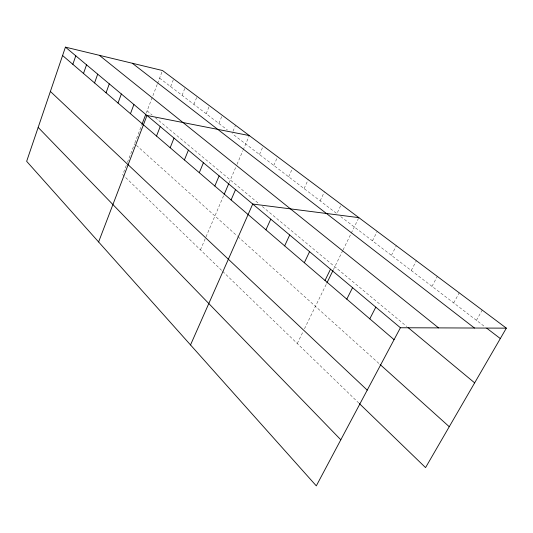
<?xml version="1.0" encoding="UTF-8"?>
<svg xmlns="http://www.w3.org/2000/svg" width="533" height="533" viewBox="0 0 533 533"><rect width="100%" height="100%" fill="white"/><g stroke="black" fill="none" stroke-linecap="round" stroke-linejoin="round"><path stroke-width="0.4" stroke-dasharray="2.67 2" d="M126.268 165.477L122.737 174.724L222.101 270.824M127.44 162.392L134.583 143.697M134.876 142.924L141.665 125.142M146.249 113.129L157.315 84.147M157.601 83.401L162.512 70.529M170.653 86.606L173.645 78.877M182.086 95.347L185.171 87.505M193.919 104.388L197.097 96.446M206.178 113.762L209.449 105.701M218.883 123.469L222.254 115.295M233.008 131.278L235.539 125.248M200.441 249.877L205.671 237.638M205.998 236.872L223.867 195.091M229.037 183.006L235.739 167.329M237.018 164.351L242.815 150.786M243.141 150.033L249.324 135.575M259.498 154.51L263.215 145.982M273.795 165.443L277.633 156.782M288.646 176.789L292.61 168.008M304.083 188.589L308.187 179.681M320.146 200.868L324.39 191.82M340.587 205.878L336.869 213.646L232.055 133.536M297.261 343.519L303.03 331.726M304.476 328.781L326.496 283.769M333.372 269.711L342.686 250.683M343.045 249.95L358.856 217.637M372.467 240.856L377.197 231.389M391.435 255.354L396.352 245.74M411.256 270.504L416.373 260.737M431.99 286.348L437.307 276.42M453.696 302.937L459.239 292.85M476.442 320.326L482.225 310.073M159.6 78.158L227.444 130.012M340.74 216.605L485.476 327.229M147.108 110.877L152.145 115.055M155.29 117.666L259.258 204.006M262.363 206.584L406.766 326.496M136.408 145.336L237.392 236.159M237.991 236.705L379.483 363.952M222.681 271.39L358.749 402.981"/><path stroke-width="0.8" d="M506.35 328.148L162.512 70.529L65.432 47.137L26.65 161.326L316.302 485.863L400.403 327.748L506.35 328.148L425.561 467.601L359.335 403.548M72.848 64.326L75.786 55.812M83.501 73.454L86.533 64.813M94.561 82.935L97.692 74.16M106.06 92.789L109.292 83.874M118.013 103.036L121.351 93.981M130.452 113.702L133.91 104.501M141.951 124.396L145.676 114.628M98.612 241.955L146.988 115.461L249.324 135.575M156.515 136.042L160.22 126.541M170.174 147.748L174.011 138.094M184.418 159.953L188.396 150.146M199.289 172.705L203.413 162.725M214.826 186.024L219.11 175.877M224.193 194.338L228.717 183.758M231.082 199.955L235.533 189.635M190.528 344.938L252.735 204.039L358.856 217.637M265.934 229.83L270.764 219.15M284.655 245.873L289.692 235M304.323 262.729L309.58 251.663M325.01 280.465L330.507 269.198M326.862 283.03L333.012 270.451M346.803 299.14L352.56 287.667M369.789 318.847L375.818 307.155M486.769 328.215L500.314 338.568M132.297 63.247L474.457 328.028M99.345 55.312L438.579 327.895M408.045 327.555L474.65 382.867M65.432 47.137L400.403 327.748M62.588 55.525L394.067 339.654M380.096 364.505L449.252 426.706M50.382 91.456L367.224 390.123M38.169 127.414L340.807 439.785"/></g></svg>
